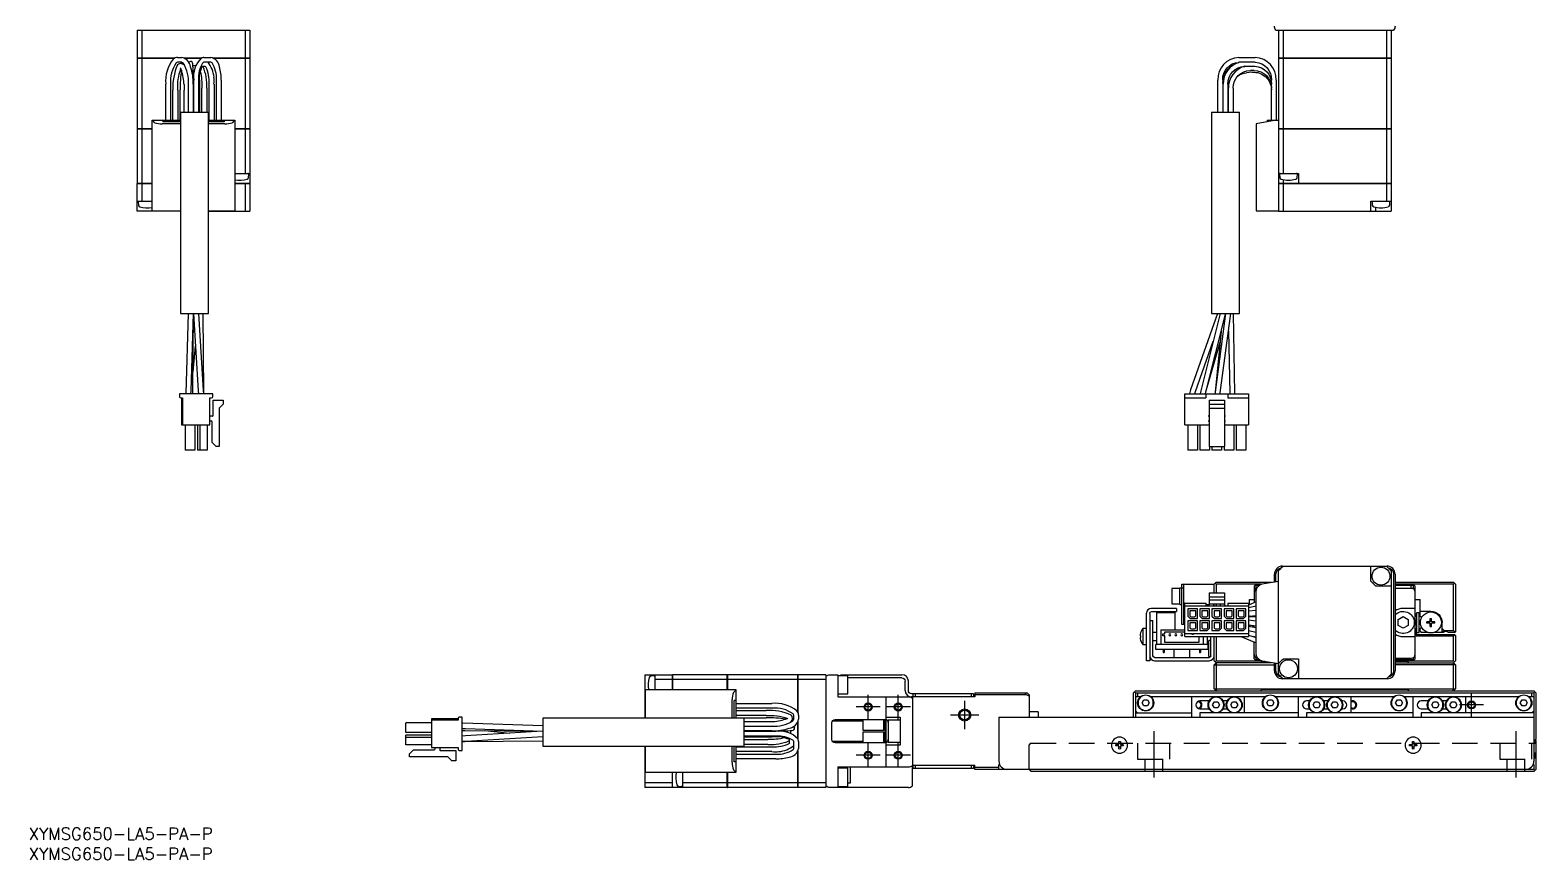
# Model space of a CAD drawing. Extents: x 0 to 784, y -8 to 463.
# Drawn here: x 0.4 to 374.7, y -8 to 198.2 of the extents above; entities that cross this region are included whole.
import ezdxf

# ---------------------------------------------------------------- set-up
doc = ezdxf.new("R2010")
doc.units = 0
doc.header["$LTSCALE"] = 0.5
doc.linetypes.add('CENTER', pattern=[50.8, 31.75, -6.35, 6.35, -6.35])
doc.linetypes.add('DASHED', pattern=[19.05, 12.7, -6.35])
for name, color, linetype in [('MSM_CENTER', 1, 'CENTER'), ('MSM_CONTINUOUS', 7, 'CONTINUOUS'), ('MSM_DASHED', 4, 'DASHED'), ('MSM_NARROW', 5, 'CONTINUOUS'), ('MSM_PART_NUMBER', 7, 'CONTINUOUS')]:
    doc.layers.add(name, color=color, linetype=linetype)
doc.styles.get("Standard").update_dxf_attribs({"font": 'txt.shx', "height": 1, "bigfont": 'bigfont.shx'})

msp = doc.modelspace()

# ---------------------------------------------------------------- linework, layer by layer
at = {"layer": 'MSM_CENTER'}
for p, q in [((211.7, 30), (205.7, 30)), ((208.7, 27), (208.7, 33)), ((219.2, 30), (213.2, 30)), ((216.2, 27), (216.2, 33)), ((232.7, 31.5), (232.7, 24.5)), ((361.7, 30.5), (355.7, 30.5)), ((358.7, 27.5), (358.7, 33.5)), ((236.2, 28), (229.2, 28)), ((279.7, 24), (279.7, 12.5)), ((369.7, 24), (369.7, 12.5)), ((208.7, 15), (208.7, 21)), ((216.2, 15), (216.2, 21)), ((211.7, 18), (205.7, 18)), ((219.2, 18), (213.2, 18))]:
    msp.add_line(p, q, dxfattribs=at)
at = {"layer": 'MSM_CONTINUOUS'}
for p, q in [((27, 198.2), (27, 191.21)), ((27, 198.2), (55, 198.2)), ((28.15, 198.2), (28.15, 191.21)), ((53.85, 198.2), (53.85, 191.21)), ((55, 198.2), (55, 191.21)), ((310.08, 198.2), (339.32, 198.2)), ((310.7, 198.2), (310.7, 191.21)), ((311.85, 198.2), (311.85, 191.21)), ((337.55, 198.2), (337.55, 191.21)), ((338.7, 198.2), (338.7, 191.21)), ((36.29, 191.21), (27, 191.21)), ((27, 191.2), (27, 173.71)), ((27, 191.2), (36.27, 191.2)), ((27.01, 191.2), (27.01, 191.21)), ((28.15, 191.2), (28.15, 173.71)), ((28.16, 191.2), (28.16, 191.21)), ((37.05, 191.4), (38, 191.4)), ((42.9, 191.21), (38.65, 191.21)), ((38.68, 191.2), (42.88, 191.2)), ((43.6, 191.4), (45.35, 191.4)), ((55, 191.21), (45.95, 191.21)), ((45.97, 191.2), (55, 191.2)), ((53.85, 191.2), (53.85, 191.21)), ((53.85, 191.2), (53.85, 173.71)), ((54.99, 191.2), (54.99, 191.21)), ((55, 191.2), (55, 173.71)), ((300.85, 191.4), (304.95, 191.4)), ((310.7, 191.21), (338.7, 191.21)), ((310.7, 191.2), (310.7, 153.2)), ((338.7, 191.2), (310.7, 191.2)), ((310.71, 191.2), (310.71, 191.21)), ((311.85, 191.2), (311.85, 191.21)), ((311.85, 191.2), (311.85, 173.71)), ((337.54, 191.2), (337.54, 191.21)), ((337.55, 191.2), (337.55, 173.71)), ((338.69, 191.2), (338.69, 191.21)), ((338.7, 191.2), (338.7, 173.71)), ((38.02, 190.2), (37.05, 190.2)), ((37.83, 188.68), (37.67, 188.74)), ((38.04, 189.88), (38.08, 189.86)), ((38.08, 189.86), (38.28, 189.79)), ((39.83, 190.24), (40.01, 190.36)), ((40.01, 190.36), (40.21, 190.4)), ((40.87, 189.4), (40.92, 189.4)), ((40.92, 189.4), (41.33, 189.4)), ((41.33, 189.4), (41.36, 189.4)), ((41.36, 189.4), (41.59, 189.35)), ((43.94, 189.2), (43.21, 189.2)), ((45.35, 190.2), (43.6, 190.2)), ((304.95, 190.2), (300.85, 190.2)), ((300.85, 190.19), (300.89, 190.2)), ((304.79, 189.2), (302.31, 189.2)), ((304.18, 187.72), (302.8, 187.6)), ((304.64, 188.2), (303.76, 188.2)), ((34.1, 175.8), (34.1, 184.8)), ((35.3, 184.8), (35.3, 175.8)), ((39.75, 177.8), (39.75, 184.8)), ((40.95, 184.8), (40.95, 177.8)), ((41.05, 177.8), (41.05, 185.8)), ((42.25, 185.8), (42.25, 177.8)), ((42.43, 186.86), (42.5, 184.8)), ((42.5, 184.8), (42.5, 177.8)), ((43.1, 177.8), (43.1, 183.8)), ((44.3, 183.8), (44.3, 177.8)), ((44.9, 175.8), (44.9, 184.8)), ((46.1, 184.8), (46.1, 175.8)), ((46.7, 175.8), (46.7, 185.8)), ((47.9, 185.8), (47.9, 175.8)), ((295.65, 177.8), (295.65, 185.8)), ((296.85, 185.8), (296.85, 177.8)), ((296.95, 177.8), (296.95, 184.8)), ((298.3, 185.51), (298.15, 184.3)), ((298.15, 184.8), (298.15, 177.8)), ((298.25, 184.8), (298.3, 185.51)), ((298.25, 177.8), (298.25, 184.8)), ((298.3, 185.51), (298.31, 185.54)), ((298.31, 185.54), (298.3, 185.51)), ((299.45, 183.8), (299.45, 177.8)), ((308.95, 183.32), (308.94, 183.56)), ((308.95, 175.8), (308.95, 185.8)), ((310.15, 185.8), (310.15, 175.8)), ((35.9, 175.8), (35.9, 183.32)), ((37.1, 183.32), (37.1, 175.8)), ((37.7, 175.8), (37.7, 183.34)), ((38.65, 183.22), (38.65, 183.26)), ((38.65, 177.8), (38.65, 183.25)), ((37.77, 177.8), (44.77, 177.8)), ((37.77, 177.8), (37.77, 127.8)), ((44.77, 127.8), (44.77, 177.8)), ((294.05, 177.8), (301.05, 177.8)), ((294.05, 177.8), (294.05, 127.8)), ((301.05, 127.8), (301.05, 177.8)), ((27, 173.71), (30.7, 173.71)), ((27, 173.7), (27, 160.1)), ((30.7, 173.7), (27, 173.7)), ((27.01, 173.7), (27.01, 173.71)), ((28.15, 173.7), (28.15, 160.1)), ((28.16, 173.7), (28.16, 173.71)), ((30.7, 153.3), (30.7, 175.8)), ((30.7, 175.8), (37.77, 175.8)), ((31.41, 175.2), (30.81, 175.8)), ((37.77, 174.94), (33.18, 174.94)), ((33.4, 175.8), (33.4, 175.41)), ((37.77, 175.41), (33.4, 175.41)), ((44.77, 175.8), (51.3, 175.8)), ((48.6, 175.41), (44.77, 175.41)), ((48.82, 174.94), (44.77, 174.94)), ((48.6, 175.8), (48.6, 175.41)), ((51.19, 175.8), (50.59, 175.2)), ((51.3, 175.8), (51.3, 153.3)), ((51.3, 173.71), (55, 173.71)), ((55, 173.7), (51.3, 173.7)), ((53.85, 173.7), (53.85, 173.71)), ((53.85, 173.7), (53.85, 162.6)), ((54.99, 173.7), (54.99, 173.71)), ((55, 173.7), (55, 160.1)), ((310.1, 175.8), (305.2, 174.94)), ((305.2, 174.94), (305.2, 153.3)), ((307.9, 175.8), (307.9, 175.41)), ((307.9, 175.8), (310.7, 175.8)), ((310.7, 173.71), (338.7, 173.71)), ((338.7, 173.7), (310.7, 173.7)), ((310.71, 173.7), (310.71, 173.71)), ((311.85, 173.7), (311.85, 173.71)), ((311.85, 173.7), (311.85, 162.6)), ((337.54, 173.7), (337.54, 173.71)), ((337.55, 173.7), (337.55, 160.1)), ((338.69, 173.7), (338.69, 173.71)), ((338.7, 173.7), (338.7, 160.1)), ((51.3, 162.6), (55, 162.6)), ((54.66, 161.61), (54.73, 162.38)), ((310.7, 162.6), (315.7, 162.6)), ((310.97, 162.38), (311.04, 161.61)), ((311.95, 160.1), (311.95, 161.03)), ((315.36, 161.61), (315.43, 162.38)), ((315.7, 162.6), (315.7, 160.1)), ((27, 160.1), (30.7, 160.1)), ((30.7, 160.09), (27, 160.09)), ((27, 153.2), (27, 160.09)), ((27.01, 160.1), (27.01, 160.09)), ((28.15, 160.09), (28.15, 155.7)), ((28.16, 160.1), (28.16, 160.09)), ((51.3, 160.1), (55, 160.1)), ((55, 160.09), (51.3, 160.09)), ((53.85, 160.1), (53.85, 160.09)), ((53.85, 160.09), (53.85, 153.2)), ((54.99, 160.1), (54.99, 160.09)), ((55, 160.09), (55, 153.2)), ((310.7, 160.1), (338.7, 160.1)), ((338.7, 160.09), (310.7, 160.09)), ((310.71, 160.1), (310.71, 160.09)), ((311.85, 160.1), (311.85, 160.09)), ((311.85, 160.09), (311.85, 153.2)), ((337.54, 160.1), (337.54, 160.09)), ((337.55, 160.09), (337.55, 155.7)), ((338.69, 160.1), (338.69, 160.09)), ((338.7, 160.09), (338.7, 153.2)), ((27, 155.7), (30.7, 155.7)), ((27.27, 155.49), (27.34, 154.72)), ((333.7, 153.2), (333.7, 155.7)), ((333.7, 155.7), (338.7, 155.7)), ((333.97, 155.49), (334.04, 154.72)), ((334.95, 153.2), (334.95, 154.14)), ((338.36, 154.72), (338.43, 155.49)), ((37.77, 153.2), (27, 153.2)), ((30.7, 153.3), (37.77, 153.3)), ((30.75, 153.3), (30.75, 153.2)), ((44.77, 153.3), (51.3, 153.3)), ((44.77, 153.2), (55, 153.2)), ((305.2, 153.3), (310.7, 153.3)), ((310.7, 153.2), (338.7, 153.2)), ((37.77, 127.8), (44.77, 127.8)), ((39.7, 127.8), (39.06, 107.92)), ((40.38, 108.59), (41, 127.8)), ((40.86, 108.47), (41, 127.78)), ((41, 127.78), (42.2, 108.58)), ((43.5, 108.66), (42.3, 127.8)), ((43.55, 108.13), (43.4, 127.8)), ((295.56, 127.8), (288.83, 108.83)), ((296.23, 127.8), (291.37, 108.56)), ((292.63, 108.24), (297.52, 127.58)), ((294.05, 127.8), (301.05, 127.8)), ((297.54, 127.8), (294.95, 108.21)), ((296.24, 108.04), (298.86, 127.8)), ((299.9, 107.91), (299.5, 127.8)), ((290.05, 108.4), (294.48, 120.87)), ((292.67, 108.29), (296.18, 120.62)), ((296.46, 123.38), (294.94, 108.21)), ((298.29, 123.5), (298.6, 107.95)), ((40.89, 113.32), (41.51, 119.65)), ((39.08, 108.64), (39.06, 107.8)), ((40.36, 107.8), (40.38, 108.59)), ((42.2, 108.58), (42.24, 107.8)), ((43.54, 107.8), (43.5, 108.66)), ((288.83, 108.84), (288.57, 107.8)), ((288.83, 108.83), (288.57, 107.8)), ((291.37, 108.56), (291.23, 107.8)), ((37.53, 107.8), (37.53, 107.08)), ((45.81, 107.8), (37.53, 107.8)), ((37.83, 106.78), (38.24, 106.78)), ((37.99, 106.78), (37.99, 100.15)), ((38.24, 106.78), (38.24, 100.15)), ((39.06, 107.92), (39.05, 107.8)), ((40.85, 107.8), (40.86, 108.47)), ((43.55, 107.8), (43.55, 108.41)), ((43.55, 107.8), (43.55, 108.13)), ((45.1, 106.78), (45.51, 106.78)), ((45.1, 100.15), (45.1, 106.78)), ((45.81, 107.08), (45.81, 107.8)), ((45.85, 102.4), (45.85, 106.25)), ((45.85, 106.25), (48.38, 106.25)), ((48.38, 105.25), (47.36, 104.23)), ((48.38, 106.25), (48.38, 105.25)), ((287.45, 107.8), (303.3, 107.8)), ((287.45, 100.15), (287.45, 107.8)), ((287.45, 106.78), (292.65, 106.78)), ((289.89, 107.8), (290.05, 108.4)), ((292.54, 107.8), (292.63, 108.24)), ((292.56, 107.8), (292.67, 108.29)), ((292.65, 107.8), (292.65, 106.78)), ((293.45, 106.25), (297.31, 106.25)), ((293.45, 106.25), (293.45, 94.69)), ((293.45, 105.25), (297.31, 105.25)), ((294.94, 108.21), (294.91, 107.8)), ((294.95, 108.21), (294.91, 107.8)), ((296.21, 107.8), (296.24, 108.04)), ((297.31, 106.25), (297.31, 94.69)), ((298.11, 107.8), (298.11, 106.78)), ((298.11, 106.78), (303.3, 106.78)), ((298.6, 107.95), (298.6, 107.8)), ((299.9, 107.8), (299.9, 107.98)), ((299.9, 107.8), (299.9, 107.91)), ((303.3, 107.8), (303.3, 100.15)), ((45.7, 102.25), (45.1, 102.25)), ((45.1, 101.1), (45.38, 101.1)), ((47.36, 104.23), (47.36, 94.69)), ((293.45, 102.25), (293.2, 102.25)), ((293.2, 101.1), (293.45, 101.1)), ((293.45, 104.23), (297.31, 104.23)), ((297.56, 102.25), (297.31, 102.25)), ((297.31, 101.1), (297.56, 101.1)), ((37.99, 100.15), (45.1, 100.15)), ((38.97, 100.15), (38.97, 93.8)), ((41.37, 100.15), (41.37, 93.8)), ((41.97, 100.15), (41.97, 93.8)), ((42.57, 100.15), (42.57, 93.8)), ((44.37, 100.15), (44.37, 93.8)), ((45.66, 95.69), (45.66, 100.82)), ((287.45, 100.15), (293.45, 100.15)), ((288.18, 100.15), (288.18, 93.8)), ((290.58, 100.15), (290.58, 93.8)), ((291.18, 100.15), (291.18, 93.8)), ((297.31, 100.15), (303.3, 100.15)), ((299.58, 100.15), (299.58, 93.8)), ((300.18, 100.15), (300.18, 93.8)), ((302.58, 100.15), (302.58, 93.8)), ((41.37, 93.8), (38.97, 93.8)), ((44.37, 93.8), (41.97, 93.8)), ((46.66, 94.69), (45.66, 95.69)), ((47.36, 94.69), (46.66, 94.69)), ((290.58, 93.8), (288.18, 93.8)), ((293.58, 93.8), (291.18, 93.8)), ((293.45, 94.69), (297.31, 94.69)), ((293.58, 94.69), (293.58, 93.8)), ((294.18, 94.69), (294.18, 93.8)), ((296.58, 93.8), (294.18, 93.8)), ((296.58, 94.69), (296.58, 93.8)), ((297.18, 94.69), (297.18, 93.8)), ((299.58, 93.8), (297.18, 93.8)), ((302.58, 93.8), (300.18, 93.8)), ((310.7, 38.15), (310.7, 63.85)), ((311.7, 65), (337.7, 65)), ((333.7, 61.25), (333.7, 65)), ((338.7, 63.85), (338.7, 38.15)), ((286.7, 50.5), (286.7, 60.5)), ((286.7, 60.5), (294.7, 60.5)), ((287.2, 50.5), (287.2, 60.5)), ((294.7, 60.5), (295.2, 61)), ((294.7, 58.38), (294.7, 60.5)), ((294.95, 60.75), (295.2, 60.5)), ((295.2, 61), (309, 61)), ((306.35, 60.5), (295.2, 60.5)), ((295.2, 60.5), (295.2, 58.38)), ((305.2, 60.5), (304.7, 60)), ((304.7, 60), (304.7, 55.89)), ((305.2, 59.5), (305.2, 60.3)), ((305.2, 60.3), (305.98, 60.3)), ((305.7, 60.3), (305.7, 60.06)), ((306.69, 60.59), (310.7, 61.3)), ((309.7, 61.12), (309.7, 63)), ((310.08, 61.19), (310.08, 63)), ((338.7, 60), (334.95, 60)), ((339.32, 63), (339.32, 39)), ((339.7, 63), (339.7, 39)), ((339.7, 61), (354.2, 61)), ((354.2, 60.5), (339.7, 60.5)), ((339.7, 60.3), (344.2, 60.3)), ((343.7, 59.5), (343.7, 60.3)), ((344.7, 60), (344.2, 60.5)), ((344.2, 60.3), (344.2, 59.5)), ((344.7, 42), (344.7, 60)), ((354.2, 61), (354.7, 60.5)), ((354.2, 60.5), (354.45, 60.75)), ((354.2, 49), (354.2, 60.5)), ((354.7, 60.5), (354.7, 48.7)), ((284.2, 59.4), (284.2, 55.6)), ((286.2, 59.4), (284.2, 59.4)), ((286.2, 55.5), (286.2, 59.5)), ((287.2, 59.5), (286.2, 59.5)), ((293.45, 58.38), (293.45, 55.35)), ((293.45, 58.38), (297.31, 58.38)), ((293.45, 57.36), (297.31, 57.36)), ((293.45, 56.66), (297.31, 56.66)), ((297.31, 58.38), (297.31, 55.35)), ((303.5, 56.7), (304.7, 56.7)), ((303.5, 55.38), (303.5, 56.7)), ((304.7, 59.5), (305.33, 59.5)), ((305.2, 43.18), (305.2, 58.82)), ((339.7, 59.5), (343.7, 59.5)), ((343.7, 59.5), (344.7, 59.5)), ((344.7, 56.7), (345.9, 56.7)), ((345.9, 52.54), (345.9, 56.7)), ((277.9, 41.5), (277.9, 53.3)), ((278.7, 53.2), (278.7, 41.5)), ((285.4, 54.5), (279.1, 54.5)), ((279.2, 53.7), (285.4, 53.7)), ((280.45, 45.5), (280.45, 53.5)), ((280.45, 53.5), (284.95, 53.5)), ((284.2, 55.6), (286.2, 55.6)), ((284.95, 53.5), (284.95, 49.2)), ((285.4, 54.5), (285.4, 53.7)), ((286.2, 55.5), (286.7, 55.5)), ((287.45, 55.75), (287.2, 56)), ((287.2, 55.5), (287.45, 55.5)), ((287.45, 47.53), (287.45, 55.81)), ((287.45, 55.81), (292.65, 55.81)), ((287.45, 55.1), (303.3, 55.1)), ((288.18, 54.37), (288.18, 52.57)), ((290.58, 54.37), (288.18, 54.37)), ((288.18, 52.57), (288.78, 51.97)), ((288.69, 53.92), (288.69, 52.67)), ((290.16, 53.92), (288.69, 53.92)), ((288.69, 52.67), (288.94, 52.42)), ((288.94, 52.42), (289.91, 52.42)), ((289.91, 52.42), (290.16, 52.67)), ((290.16, 52.67), (290.16, 53.92)), ((290.58, 51.97), (290.58, 54.37)), ((291.18, 54.37), (291.18, 52.57)), ((293.58, 54.37), (291.18, 54.37)), ((291.18, 52.57), (291.78, 51.97)), ((291.69, 53.92), (291.69, 52.67)), ((293.16, 53.92), (291.69, 53.92)), ((291.69, 52.67), (291.94, 52.42)), ((291.94, 52.42), (292.91, 52.42)), ((292.65, 55.81), (292.65, 55.1)), ((292.65, 55.5), (293.45, 55.5)), ((292.91, 52.42), (293.16, 52.67)), ((293.16, 52.67), (293.16, 53.92)), ((293.45, 55.66), (297.31, 55.66)), ((293.58, 51.97), (293.58, 54.37)), ((294.18, 54.37), (294.18, 52.57)), ((296.58, 54.37), (294.18, 54.37)), ((294.18, 52.57), (294.78, 51.97)), ((294.55, 55.66), (294.55, 55.1)), ((294.55, 55.5), (294.7, 55.5)), ((294.69, 53.92), (294.69, 52.67)), ((296.16, 53.92), (294.69, 53.92)), ((294.69, 52.67), (294.94, 52.42)), ((294.7, 55.1), (294.7, 55.66)), ((294.94, 52.42), (295.91, 52.42)), ((295.2, 55.66), (295.2, 55.1)), ((295.91, 52.42), (296.16, 52.67)), ((296.16, 52.67), (296.16, 53.92)), ((296.2, 55.66), (296.2, 55.1)), ((296.58, 51.97), (296.58, 54.37)), ((297.18, 54.37), (297.18, 52.57)), ((299.58, 54.37), (297.18, 54.37)), ((297.18, 52.57), (297.78, 51.97)), ((297.69, 53.92), (297.69, 52.67)), ((299.16, 53.92), (297.69, 53.92)), ((297.69, 52.67), (297.94, 52.42)), ((297.94, 52.42), (298.91, 52.42)), ((298.11, 55.81), (298.11, 55.1)), ((298.11, 55.81), (303.3, 55.81)), ((298.91, 52.42), (299.16, 52.67)), ((299.16, 52.67), (299.16, 53.92)), ((299.58, 51.97), (299.58, 54.37)), ((302.58, 54.37), (300.18, 54.37)), ((300.18, 54.37), (300.18, 51.97)), ((300.69, 53.92), (300.69, 52.67)), ((302.16, 53.92), (300.69, 53.92)), ((300.69, 52.67), (300.94, 52.42)), ((300.94, 52.42), (301.91, 52.42)), ((301.91, 52.42), (302.16, 52.67)), ((302.58, 52.57), (301.98, 51.97)), ((302.16, 52.67), (302.16, 53.92)), ((302.58, 52.57), (302.58, 54.37)), ((305.2, 56.1), (303.3, 55.3)), ((303.3, 55.81), (303.3, 47.53)), ((303.3, 54.75), (305.2, 55.17)), ((305.2, 53.94), (303.3, 53.78)), ((303.3, 52.57), (305.2, 52.73)), ((303.3, 52.43), (303.5, 52.54)), ((305.2, 52.41), (303.3, 52.37)), ((303.5, 52.54), (303.5, 52.59)), ((303.7, 52.38), (303.7, 52.61)), ((304.3, 52.39), (304.3, 52.66)), ((304.5, 52.67), (304.5, 52.54)), ((304.64, 52.46), (304.5, 52.54)), ((304.7, 52.4), (304.7, 52.69)), ((340.45, 51.72), (341.7, 52.44)), ((344.7, 54.5), (341.7, 54.5)), ((341.7, 52.44), (342.95, 51.72)), ((344.9, 53), (344.7, 53.2)), ((344.9, 53), (344.7, 53)), ((344.9, 52.54), (344.76, 52.46)), ((344.9, 53), (344.9, 52.54)), ((345.1, 48.5), (345.1, 53.5)), ((345.1, 53.5), (345.7, 53.5)), ((345.7, 48.5), (345.7, 53.5)), ((345.9, 53.8), (348.6, 53.8)), ((345.9, 52.54), (346.28, 52.33)), ((277, 49.5), (277, 45.5)), ((277.9, 49.5), (277, 49.5)), ((278.7, 51.5), (279.5, 51.5)), ((279.5, 42.7), (279.5, 51.5)), ((281.45, 49.2), (281.45, 45.5)), ((281.45, 49.2), (287.45, 49.2)), ((282.45, 48.7), (287.45, 48.7)), ((282.45, 48.15), (282.45, 48.7)), ((287.2, 50.5), (286.7, 50.5)), ((290.58, 51.37), (288.18, 51.37)), ((288.18, 51.37), (288.18, 48.97)), ((288.18, 48.97), (290.58, 48.97)), ((288.69, 50.92), (288.69, 49.67)), ((290.16, 50.92), (288.69, 50.92)), ((288.69, 49.67), (288.94, 49.42)), ((288.78, 51.97), (290.58, 51.97)), ((288.94, 49.42), (289.91, 49.42)), ((289.91, 49.42), (290.16, 49.67)), ((290.16, 49.67), (290.16, 50.92)), ((290.58, 48.97), (290.58, 51.37)), ((293.58, 51.37), (291.18, 51.37)), ((291.18, 51.37), (291.18, 48.97)), ((291.18, 48.97), (292.98, 48.97)), ((291.69, 50.92), (291.69, 49.67)), ((293.16, 50.92), (291.69, 50.92)), ((291.69, 49.67), (291.94, 49.42)), ((291.78, 51.97), (293.58, 51.97)), ((291.94, 49.42), (292.91, 49.42)), ((292.91, 49.42), (293.16, 49.67)), ((292.98, 48.97), (293.58, 49.57)), ((293.16, 49.67), (293.16, 50.92)), ((293.58, 49.57), (293.58, 51.37)), ((296.58, 51.37), (294.18, 51.37)), ((294.18, 51.37), (294.18, 48.97)), ((294.18, 48.97), (295.98, 48.97)), ((294.69, 50.92), (294.69, 49.67)), ((296.16, 50.92), (294.69, 50.92)), ((294.69, 49.67), (294.94, 49.42)), ((294.78, 51.97), (296.58, 51.97)), ((294.94, 49.42), (295.91, 49.42)), ((295.91, 49.42), (296.16, 49.67)), ((295.98, 48.97), (296.58, 49.57)), ((296.16, 49.67), (296.16, 50.92)), ((296.58, 49.57), (296.58, 51.37)), ((297.18, 51.37), (297.18, 49.57)), ((299.58, 51.37), (297.18, 51.37)), ((297.78, 48.97), (297.18, 49.57)), ((297.69, 50.92), (297.69, 49.67)), ((299.16, 50.92), (297.69, 50.92)), ((297.69, 49.67), (297.94, 49.42)), ((297.78, 51.97), (299.58, 51.97)), ((297.78, 48.97), (299.58, 48.97)), ((297.94, 49.42), (298.91, 49.42)), ((298.91, 49.42), (299.16, 49.67)), ((299.16, 49.67), (299.16, 50.92)), ((299.58, 48.97), (299.58, 51.37)), ((300.18, 51.97), (301.98, 51.97)), ((300.18, 51.37), (300.18, 48.97)), ((302.58, 51.37), (300.18, 51.37)), ((300.18, 48.97), (301.98, 48.97)), ((300.69, 50.92), (300.69, 49.67)), ((302.16, 50.92), (300.69, 50.92)), ((300.69, 49.67), (300.94, 49.42)), ((300.94, 49.42), (301.91, 49.42)), ((301.91, 49.42), (302.16, 49.67)), ((301.98, 48.97), (302.58, 49.57)), ((302.16, 49.67), (302.16, 50.92)), ((302.58, 49.57), (302.58, 51.37)), ((305.2, 51.34), (303.3, 51.61)), ((303.3, 50.4), (305.2, 50.12)), ((303.3, 50.11), (305.2, 49.74)), ((305.2, 48.52), (303.3, 48.89)), ((303.7, 50.03), (303.7, 50.34)), ((304.3, 49.92), (304.3, 50.25)), ((304.7, 49.84), (304.7, 50.2)), ((340.45, 50.28), (340.45, 51.72)), ((341.7, 49.56), (340.45, 50.28)), ((342.95, 50.28), (341.7, 49.56)), ((342.95, 51.72), (342.95, 50.28)), ((344.7, 49.57), (344.9, 49.46)), ((344.9, 49.46), (344.9, 48)), ((346.04, 49.54), (345.9, 49.46)), ((345.9, 48.8), (345.9, 49.46)), ((345.9, 48.8), (346.2, 48.5)), ((347.6, 50.86), (347.6, 51.15)), ((348.39, 51.15), (347.6, 51.15)), ((348.39, 50.86), (347.6, 50.86)), ((348.13, 51.15), (348.13, 50.86)), ((348.45, 52), (348.74, 52)), ((348.45, 51.21), (348.45, 52)), ((348.74, 51.47), (348.45, 51.47)), ((348.45, 50), (348.45, 50.8)), ((348.74, 50.53), (348.45, 50.53)), ((348.45, 50), (348.74, 50)), ((348.74, 51.21), (348.74, 52)), ((348.74, 50), (348.74, 50.8)), ((349.6, 51.15), (348.8, 51.15)), ((349.6, 50.86), (348.8, 50.86)), ((349.07, 50.86), (349.07, 51.15)), ((349.6, 50.86), (349.6, 51.15)), ((351.4, 48.5), (351.4, 51)), ((351.9, 49), (351.4, 49.5)), ((351.4, 48.65), (351.9, 49)), ((351.9, 49), (354.2, 49)), ((354.6, 48.6), (354.2, 49)), ((354.5, 48.5), (354.7, 48.7)), ((276.31, 47.7), (276.44, 47.7)), ((276.44, 47.3), (276.31, 47.3)), ((276.44, 48.45), (276.44, 48.43)), ((276.44, 47.7), (276.44, 47.3)), ((276.44, 46.57), (276.44, 46.55)), ((277, 45.5), (277.9, 45.5)), ((280.45, 48.5), (279.5, 48.5)), ((279.5, 46.5), (280.45, 46.5)), ((280.2, 44.3), (280.2, 45.5)), ((293.2, 45.5), (280.2, 45.5)), ((281.95, 48.15), (282.45, 48.15)), ((281.95, 47.65), (281.95, 48.15)), ((282.45, 47.65), (281.95, 47.65)), ((282.45, 46), (282.45, 47.65)), ((290.95, 46), (282.45, 46)), ((287.45, 48.24), (289.23, 48.24)), ((287.45, 47.53), (303.3, 47.53)), ((289.23, 48.14), (289.23, 48.24)), ((289.53, 48.24), (303.3, 48.24)), ((289.53, 48.24), (289.53, 48.14)), ((290.95, 47.53), (290.95, 46)), ((291.95, 47.53), (291.95, 45.5)), ((292.95, 47.53), (292.95, 45.5)), ((293.2, 44.3), (293.2, 45.5)), ((293.4, 42.5), (293.4, 46.5)), ((293.9, 46.5), (293.4, 46.5)), ((293.9, 42.7), (293.9, 47.5)), ((293.9, 47.5), (294.7, 47.5)), ((294.7, 41.5), (294.7, 47.53)), ((295.2, 47.53), (295.2, 41.5)), ((301.35, 47.53), (305.2, 45.9)), ((303.3, 47.88), (305.2, 47.27)), ((305.18, 47.21), (304.57, 47.47)), ((304.7, 47.43), (304.7, 47.41)), ((304.7, 42), (304.7, 46.11)), ((341.7, 47.5), (344.7, 47.5)), ((344.7, 48.1), (344.9, 48.1)), ((354.2, 47.6), (344.7, 47.6)), ((344.9, 48), (354.5, 48)), ((345.1, 48.5), (345.7, 48.5)), ((347.89, 48.5), (346.2, 48.5)), ((351.64, 48.5), (349.31, 48.5)), ((354.5, 48.5), (352.96, 48.5)), ((354.55, 47.95), (354.2, 47.6)), ((354.2, 41.5), (354.2, 47.6)), ((354.5, 48), (354.55, 47.95)), ((354.55, 47.95), (354.7, 47.8)), ((354.7, 47.8), (354.7, 41.5)), ((278.7, 41.5), (277.9, 41.5)), ((279.9, 42.3), (293.5, 42.3)), ((279.9, 41.5), (293.5, 41.5)), ((293.2, 44.3), (280.2, 44.3)), ((282.07, 44.3), (282.07, 43.5)), ((282.07, 43.5), (282.32, 43.5)), ((282.32, 44.3), (282.32, 43.5)), ((284.7, 44.3), (284.7, 42.3)), ((288.7, 42.3), (288.7, 44.3)), ((291.07, 44.3), (291.07, 43.5)), ((291.07, 43.5), (291.32, 43.5)), ((291.32, 44.3), (291.32, 43.5)), ((293.4, 42.5), (293.85, 42.5)), ((295.2, 41), (294.7, 41.5)), ((295.2, 41.5), (294.95, 41.25)), ((295.2, 41.5), (306.35, 41.5)), ((304.7, 42.5), (304.9, 42.5)), ((304.7, 42), (305.2, 41.5)), ((305.2, 41.7), (305.2, 42.23)), ((305.98, 41.7), (305.2, 41.7)), ((305.7, 41.94), (305.7, 41.7)), ((306.3, 41), (306.6, 41.3)), ((307.3, 41.3), (306.6, 41.3)), ((310.7, 40.7), (306.69, 41.41)), ((311.95, 42), (315.7, 42)), ((315.7, 42), (315.7, 37)), ((339.7, 42.1), (343.7, 42.1)), ((344.2, 41.7), (339.7, 41.7)), ((339.7, 41.5), (354.2, 41.5)), ((342.8, 41.3), (339.7, 41.3)), ((342.8, 41.3), (343.1, 41)), ((343.7, 41.7), (343.7, 42.1)), ((344.2, 42.23), (344.2, 41.7)), ((344.2, 41.5), (344.7, 42)), ((344.5, 42.5), (344.7, 42.5)), ((354.45, 41.25), (354.2, 41.5)), ((354.7, 41.5), (354.2, 41)), ((153.2, 38), (153.2, 27.23)), ((153.2, 38), (160.09, 38)), ((155.49, 37.73), (154.72, 37.66)), ((155.7, 38), (155.7, 34.3)), ((160.09, 34.3), (160.09, 38)), ((160.1, 37.99), (160.09, 37.99)), ((160.1, 38), (160.1, 34.3)), ((173.7, 38), (160.1, 38)), ((173.7, 34.3), (173.7, 38)), ((173.7, 37.99), (173.71, 37.99)), ((173.71, 38), (173.71, 34.3)), ((191.2, 38), (173.71, 38)), ((191.2, 38), (191.2, 28.73)), ((191.2, 37.99), (191.21, 37.99)), ((198.2, 38), (191.21, 38)), ((191.21, 28.71), (191.21, 38)), ((198.2, 38), (198.2, 10)), ((199.2, 38), (201.2, 38)), ((201.2, 38), (201.2, 32.5)), ((203.7, 37.75), (201.2, 37.75)), ((201.9, 37.75), (201.9, 38)), ((201.9, 38), (217.1, 38)), ((202.4, 38), (202.4, 37.75)), ((203.7, 33.25), (203.7, 37.75)), ((295.2, 41), (294.7, 40.5)), ((294.7, 40.5), (309.7, 40.5)), ((294.7, 34.5), (294.7, 40.5)), ((295.2, 41), (295.2, 34.5)), ((309, 41), (295.2, 41)), ((309.7, 39), (309.7, 40.88)), ((310.08, 39), (310.08, 40.81)), ((339.7, 41), (354.2, 41)), ((354.7, 40.5), (339.7, 40.5)), ((354.2, 34.5), (354.2, 41)), ((354.2, 41), (354.7, 40.5)), ((354.7, 40.5), (354.7, 34.5)), ((153.3, 34.25), (153.2, 34.25)), ((153.3, 34.3), (153.3, 27.23)), ((153.3, 34.3), (175.8, 34.3)), ((160.09, 36.85), (155.7, 36.85)), ((160.1, 36.84), (160.09, 36.84)), ((173.7, 36.85), (160.1, 36.85)), ((173.7, 36.84), (173.71, 36.84)), ((191.2, 36.85), (173.71, 36.85)), ((175.2, 33.59), (175.8, 34.19)), ((175.8, 34.3), (175.8, 27.23)), ((191.2, 36.84), (191.21, 36.84)), ((198.2, 36.85), (191.21, 36.85)), ((217.1, 37.2), (203.7, 37.2)), ((217.9, 34.1), (217.9, 36.4)), ((218.7, 34.1), (218.7, 36.4)), ((274.7, 33.5), (275.2, 34)), ((274.95, 33.75), (275.2, 33.5)), ((275.2, 34), (374.2, 34)), ((294.7, 34.5), (354.7, 34.5)), ((294.7, 34.5), (295.2, 34)), ((295.41, 34), (295.2, 34.5)), ((306.25, 34), (306.55, 34.3)), ((342.85, 34.3), (306.55, 34.3)), ((337.7, 37), (311.7, 37)), ((342.85, 34.3), (343.15, 34)), ((354.2, 34.5), (353.99, 34)), ((354.7, 34.5), (354.2, 34)), ((374.7, 33.5), (374.2, 34)), ((374.2, 33.5), (374.45, 33.75)), ((174.94, 27.23), (174.94, 31.82)), ((175.41, 27.23), (175.41, 31.6)), ((175.8, 31.6), (175.41, 31.6)), ((175.8, 30.9), (184.8, 30.9)), ((201.2, 33.25), (203.7, 33.25)), ((201.2, 32.5), (218.7, 32.5)), ((213.2, 26.87), (213.2, 32.5)), ((234.9, 33.3), (219.5, 33.3)), ((235.2, 32.5), (219.5, 32.5)), ((219.7, 32.5), (219.7, 15.5)), ((219.9, 32.5), (219.9, 33.3)), ((220.4, 33.3), (220.4, 32.5)), ((234.4, 32.5), (234.4, 33.3)), ((234.9, 33.3), (234.9, 32.5)), ((235.2, 33.5), (235.2, 32.5)), ((235.2, 33.5), (248.2, 33.5)), ((248.09, 33), (235.2, 33)), ((248.09, 33), (247.59, 33.5)), ((248.7, 32.69), (248.09, 33)), ((248.2, 33.5), (248.7, 33)), ((248.7, 33), (248.7, 27.5)), ((274.7, 27.5), (274.7, 33.5)), ((275.2, 33.5), (374.2, 33.5)), ((275.2, 33.5), (275.2, 27.5)), ((276.38, 32.5), (275.2, 32.5)), ((275.7, 33.5), (275.7, 32.5)), ((276.83, 31), (277.27, 31.75)), ((277.27, 30.25), (276.83, 31)), ((277.27, 31.75), (278.13, 31.75)), ((278.13, 30.25), (277.27, 30.25)), ((278.13, 31.75), (278.57, 31)), ((278.57, 31), (278.13, 30.25)), ((307.38, 32.5), (279.02, 32.5)), ((289.2, 27.5), (289.2, 32.5)), ((293.47, 31.5), (291.2, 31.5)), ((294.33, 30.5), (294.77, 31.25)), ((294.77, 29.75), (294.33, 30.5)), ((294.77, 31.25), (295.63, 31.25)), ((295.63, 31.25), (296.07, 30.5)), ((296.07, 30.5), (295.63, 29.75)), ((297.97, 31.5), (296.93, 31.5)), ((298.83, 30.5), (299.27, 31.25)), ((299.27, 29.75), (298.83, 30.5)), ((299.27, 31.25), (300.13, 31.25)), ((300.13, 31.25), (300.57, 30.5)), ((300.57, 30.5), (300.13, 29.75)), ((302.2, 32.5), (302.2, 28.5)), ((307.83, 31), (308.27, 31.75)), ((308.27, 30.25), (307.83, 31)), ((308.27, 31.75), (309.13, 31.75)), ((309.13, 30.25), (308.27, 30.25)), ((309.13, 31.75), (309.57, 31)), ((309.57, 31), (309.13, 30.25)), ((339.38, 32.5), (310.02, 32.5)), ((315.7, 27.5), (315.7, 32.5)), ((318.47, 31.5), (317.7, 31.5)), ((319.33, 30.5), (319.77, 31.25)), ((319.77, 29.75), (319.33, 30.5)), ((319.77, 31.25), (320.63, 31.25)), ((320.63, 31.25), (321.07, 30.5)), ((321.07, 30.5), (320.63, 29.75)), ((322.97, 31.5), (321.93, 31.5)), ((323.83, 30.5), (324.27, 31.25)), ((324.27, 29.75), (323.83, 30.5)), ((324.27, 31.25), (325.13, 31.25)), ((325.13, 31.25), (325.57, 30.5)), ((325.57, 30.5), (325.13, 29.75)), ((326.7, 31.5), (326.43, 31.5)), ((328.7, 32.5), (328.7, 28.5)), ((339.83, 31), (340.27, 31.75)), ((340.27, 30.25), (339.83, 31)), ((340.27, 31.75), (341.13, 31.75)), ((341.13, 30.25), (340.27, 30.25)), ((341.13, 31.75), (341.57, 31)), ((341.57, 31), (341.13, 30.25)), ((370.38, 32.5), (342.02, 32.5)), ((344.2, 27.5), (344.2, 32.5)), ((347.97, 31.5), (346.2, 31.5)), ((348.83, 30.5), (349.27, 31.25)), ((349.27, 29.75), (348.83, 30.5)), ((349.27, 31.25), (350.13, 31.25)), ((350.13, 31.25), (350.57, 30.5)), ((350.57, 30.5), (350.13, 29.75)), ((352.47, 31.5), (351.43, 31.5)), ((353.33, 30.5), (353.77, 31.25)), ((353.77, 29.75), (353.33, 30.5)), ((353.77, 31.25), (354.63, 31.25)), ((354.63, 31.25), (355.07, 30.5)), ((355.07, 30.5), (354.63, 29.75)), ((357.2, 32.5), (357.2, 28.5)), ((370.83, 31), (371.27, 31.75)), ((371.27, 30.25), (370.83, 31)), ((371.27, 31.75), (372.13, 31.75)), ((372.13, 30.25), (371.27, 30.25)), ((372.13, 31.75), (372.57, 31)), ((372.57, 31), (372.13, 30.25)), ((374.2, 32.5), (373.02, 32.5)), ((373.7, 32.5), (373.7, 33.5)), ((374.2, 33.5), (374.2, 16.5)), ((374.7, 33.5), (374.7, 22)), ((100.15, 27.01), (100.15, 19.9)), ((106.78, 27.01), (100.15, 27.01)), ((106.78, 26.76), (100.15, 26.76)), ((106.78, 27.17), (106.78, 26.76)), ((107.8, 27.47), (107.08, 27.47)), ((107.8, 19.19), (107.8, 27.47)), ((127.8, 27.23), (127.8, 20.23)), ((177.8, 27.23), (127.8, 27.23)), ((184.8, 29.7), (175.8, 29.7)), ((175.8, 29.1), (183.32, 29.1)), ((183.32, 27.9), (175.8, 27.9)), ((175.8, 27.3), (183.34, 27.3)), ((177.8, 27.23), (177.8, 20.23)), ((177.8, 26.35), (183.25, 26.35)), ((183.22, 26.35), (183.26, 26.35)), ((188.68, 27.17), (188.74, 27.33)), ((189.86, 26.92), (189.79, 26.72)), ((189.88, 26.96), (189.86, 26.92)), ((190.2, 26.98), (190.2, 27.95)), ((191.2, 26.32), (191.2, 22.12)), ((191.21, 22.1), (191.21, 26.35)), ((191.4, 27.95), (191.4, 27)), ((207.4, 26.5), (199.81, 26.5)), ((200.5, 26.9), (212.9, 26.9)), ((207.4, 26.9), (207.4, 24.25)), ((212.6, 24.25), (212.6, 26.9)), ((212.9, 26.5), (212.6, 26.5)), ((212.9, 21.5), (212.9, 26.5)), ((213.1, 26.3), (212.9, 26.5)), ((213.1, 26.88), (213.1, 21.12)), ((213.11, 26.87), (213.19, 26.84)), ((213.2, 26.87), (213.11, 26.87)), ((213.2, 27.5), (216.7, 27.5)), ((213.7, 26.75), (213.7, 21.25)), ((216.7, 26.75), (213.7, 26.75)), ((216.7, 27.5), (216.7, 20.5)), ((241.2, 27.5), (374.2, 27.5)), ((241.2, 27.5), (241.2, 16.5)), ((251, 28.75), (248.7, 28.75)), ((251, 28.75), (251, 27.5)), ((275.7, 28.5), (275.2, 29)), ((275.2, 28.5), (289.2, 28.5)), ((291.2, 29.5), (293.47, 29.5)), ((315.7, 28.5), (291.2, 28.5)), ((291.2, 28.5), (291.2, 27.5)), ((295.63, 29.75), (294.77, 29.75)), ((296.93, 29.5), (297.97, 29.5)), ((300.13, 29.75), (299.27, 29.75)), ((317.7, 29.5), (318.47, 29.5)), ((344.2, 28.5), (317.7, 28.5)), ((317.7, 28.5), (317.7, 27.5)), ((320.63, 29.75), (319.77, 29.75)), ((321.93, 29.5), (322.97, 29.5)), ((325.13, 29.75), (324.27, 29.75)), ((326.43, 29.5), (326.7, 29.5)), ((346.2, 29.5), (347.97, 29.5)), ((374.2, 28.5), (346.2, 28.5)), ((346.2, 28.5), (346.2, 27.5)), ((350.13, 29.75), (349.27, 29.75)), ((351.43, 29.5), (352.47, 29.5)), ((354.63, 29.75), (353.77, 29.75)), ((374.2, 29), (373.7, 28.5)), ((93.8, 23.63), (93.8, 26.03)), ((100.15, 26.03), (93.8, 26.03)), ((100.15, 23.63), (93.8, 23.63)), ((100.15, 23.03), (93.8, 23.03)), ((93.8, 20.63), (93.8, 23.03)), ((107.92, 25.94), (107.8, 25.95)), ((108.64, 25.92), (107.8, 25.94)), ((107.8, 24.64), (108.59, 24.62)), ((107.8, 24.15), (108.47, 24.14)), ((108.58, 22.8), (107.8, 22.76)), ((127.8, 25.3), (107.92, 25.94)), ((108.47, 24.14), (127.78, 24)), ((127.78, 24), (108.58, 22.8)), ((108.59, 24.62), (127.8, 24)), ((108.66, 21.5), (127.8, 22.7)), ((113.32, 24.11), (119.65, 23.49)), ((177.8, 25.25), (184.8, 25.25)), ((184.8, 24.05), (177.8, 24.05)), ((177.8, 23.95), (185.8, 23.95)), ((185.8, 22.75), (177.8, 22.75)), ((184.8, 22.5), (177.8, 22.5)), ((186.86, 22.57), (184.8, 22.5)), ((189.4, 23.64), (189.35, 23.41)), ((189.4, 24.13), (189.4, 24.08)), ((189.4, 24.08), (189.4, 23.67)), ((189.4, 23.67), (189.4, 23.64)), ((190.24, 25.17), (190.36, 24.99)), ((190.36, 24.99), (190.4, 24.79)), ((199.7, 21.9), (199.7, 26.1)), ((207.4, 24.25), (212.6, 24.25)), ((212.6, 23.75), (207.4, 23.75)), ((207.4, 23.75), (207.4, 21.1)), ((212.6, 21.1), (212.6, 23.75)), ((100.15, 22.43), (93.8, 22.43)), ((100.15, 20.63), (93.8, 20.63)), ((94.69, 18.34), (95.69, 19.34)), ((95.69, 19.34), (100.82, 19.34)), ((100.15, 19.9), (106.78, 19.9)), ((101.1, 19.62), (101.1, 19.9)), ((102.25, 19.9), (102.25, 19.3)), ((102.4, 19.15), (106.25, 19.15)), ((106.25, 19.15), (106.25, 16.62)), ((106.78, 19.9), (106.78, 19.49)), ((107.08, 19.19), (107.8, 19.19)), ((107.8, 21.46), (108.66, 21.5)), ((107.8, 21.45), (108.41, 21.45)), ((107.8, 21.45), (108.13, 21.45)), ((108.13, 21.45), (127.8, 21.6)), ((127.8, 20.23), (177.8, 20.23)), ((153.2, 20.23), (153.2, 10)), ((153.3, 20.23), (153.3, 13.7)), ((174.94, 16.18), (174.94, 20.23)), ((175.41, 16.4), (175.41, 20.23)), ((175.8, 20.23), (175.8, 13.7)), ((175.8, 20.1), (184.8, 20.1)), ((184.8, 18.9), (175.8, 18.9)), ((177.8, 21.9), (183.8, 21.9)), ((183.8, 20.7), (177.8, 20.7)), ((189.2, 21.06), (189.2, 21.79)), ((190.2, 19.65), (190.2, 21.4)), ((191.2, 19.03), (191.2, 10)), ((191.21, 10), (191.21, 19.05)), ((191.4, 21.4), (191.4, 19.65)), ((199.81, 21.5), (207.4, 21.5)), ((212.9, 21.1), (200.5, 21.1)), ((212.6, 21.5), (212.9, 21.5)), ((212.9, 21.5), (213.1, 21.7)), ((213.19, 21.15), (213.11, 21.13)), ((213.2, 21.13), (213.11, 21.13)), ((213.2, 15.1), (213.2, 21.13)), ((216.7, 20.5), (213.2, 20.5)), ((213.7, 21.25), (216.7, 21.25)), ((270.27, 20.7), (271, 20.7)), ((271, 20.3), (270.27, 20.3)), ((271, 20.7), (271, 21.43)), ((271, 19.57), (271, 20.3)), ((271.4, 21.43), (271.4, 20.7)), ((271.4, 20.7), (272.13, 20.7)), ((271.4, 20.3), (271.4, 19.57)), ((272.13, 20.3), (271.4, 20.3)), ((343.27, 20.7), (344, 20.7)), ((344, 20.3), (343.27, 20.3)), ((344, 20.7), (344, 21.43)), ((344, 19.57), (344, 20.3)), ((344.4, 21.43), (344.4, 20.7)), ((344.4, 20.7), (345.13, 20.7)), ((344.4, 20.3), (344.4, 19.57)), ((345.13, 20.3), (344.4, 20.3)), ((374.3, 21.6), (374.2, 21.7)), ((374.3, 21.6), (374.2, 21.5)), ((374.2, 21.4), (374.3, 21.4)), ((374.2, 21.2), (374.7, 21.2)), ((374.2, 20.8), (374.4, 21)), ((374.2, 21), (374.7, 21)), ((374.7, 22), (374.3, 21.6)), ((374.6, 21.9), (374.6, 21.7)), ((374.6, 21.8), (374.7, 21.7)), ((374.7, 21.7), (374.7, 14.5)), ((94.69, 17.64), (94.69, 18.34)), ((104.23, 17.64), (94.69, 17.64)), ((105.25, 16.62), (104.23, 17.64)), ((106.25, 16.62), (105.25, 16.62)), ((175.8, 16.4), (175.41, 16.4)), ((175.8, 18.3), (185.8, 18.3)), ((185.8, 17.1), (175.8, 17.1)), ((201.2, 15.1), (218.7, 15.1)), ((201.2, 15.1), (201.2, 10)), ((204.2, 15.1), (204.2, 11.05)), ((219.7, 15.5), (235.2, 15.5)), ((219.7, 10.38), (219.7, 15.48)), ((219.9, 14.7), (219.9, 15.5)), ((220.4, 15.5), (220.4, 14.7)), ((234.4, 14.7), (234.4, 15.5)), ((234.9, 15.5), (234.9, 14.7)), ((235.2, 14.5), (235.2, 15.5)), ((235.2, 15), (241.2, 15)), ((241.2, 14.5), (241.2, 15.7)), ((374.5, 18.5), (374.2, 18.5)), ((374.5, 17.3), (374.2, 17.3)), ((374.2, 15.7), (374.2, 14.5)), ((374.5, 17.3), (374.5, 18.5)), ((175.8, 13.7), (153.3, 13.7)), ((160.09, 10), (160.09, 13.7)), ((160.1, 10), (160.1, 13.7)), ((162.6, 13.7), (162.6, 10)), ((173.7, 10), (173.7, 13.7)), ((173.71, 13.7), (173.71, 10)), ((175.8, 13.81), (175.2, 14.41)), ((203.7, 14.75), (201.2, 14.75)), ((203.7, 10.25), (203.7, 14.75)), ((234.9, 14.7), (219.9, 14.7)), ((374.2, 14.5), (235.2, 14.5)), ((249.2, 14), (248.7, 14.5)), ((249.2, 14.5), (248.95, 14.25)), ((374.2, 14), (249.2, 14)), ((374.45, 14.25), (374.2, 14.5)), ((374.2, 14), (374.7, 14.5)), ((160.09, 11.15), (153.2, 11.15)), ((160.09, 10), (153.2, 10)), ((160.1, 11.15), (160.09, 11.15)), ((160.1, 10.01), (160.09, 10.01)), ((173.7, 10), (160.1, 10)), ((161.61, 10.34), (162.38, 10.27)), ((173.7, 11.15), (162.6, 11.15)), ((173.7, 11.15), (173.71, 11.15)), ((173.7, 10.01), (173.71, 10.01)), ((191.2, 11.15), (173.71, 11.15)), ((191.2, 10), (173.71, 10)), ((191.2, 11.15), (191.21, 11.15)), ((191.2, 10.01), (191.21, 10.01)), ((198.2, 11.15), (191.21, 11.15)), ((198.2, 10), (191.21, 10)), ((218.7, 10), (199.2, 10)), ((201.2, 10.25), (203.7, 10.25)), ((204.2, 11.05), (203.7, 11.05))]:
    msp.add_line(p, q, dxfattribs=at)
for centre, radius in [((336.2, 62.5), 2.23), ((348.6, 51), 2.6), ((313.2, 39.5), 2.23), ((208.7, 30), 0.783), ((216.2, 30), 0.783), ((277.7, 31), 2), ((295.2, 30.5), 2), ((299.7, 30.5), 2), ((308.7, 31), 2), ((320.2, 30.5), 2), ((324.7, 30.5), 2), ((340.7, 31), 2), ((349.7, 30.5), 2), ((354.2, 30.5), 2), ((358.7, 30.5), 0.783), ((371.7, 31), 2), ((232.7, 28), 1.23), ((208.7, 18), 0.783), ((216.2, 18), 0.783)]:
    msp.add_circle(centre, radius, dxfattribs=at)
at = {"layer": 'MSM_CONTINUOUS', "extrusion": (0, 0, -1)}
for centre, radius in [((-283.7, 47.9), 0.25), ((-285.2, 47.9), 0.25), ((-286.7, 47.9), 0.25), ((-277.7, 31), 1.9), ((-295.2, 30.5), 1.9), ((-299.7, 30.5), 1.9), ((-308.7, 31), 1.9), ((-320.2, 30.5), 1.9), ((-324.7, 30.5), 1.9), ((-340.7, 31), 1.9), ((-349.7, 30.5), 1.9), ((-354.2, 30.5), 1.9), ((-371.7, 31), 1.9), ((-271.2, 20.5), 2), ((-344.2, 20.5), 2)]:
    msp.add_circle(centre, radius, dxfattribs=at)
for centre, radius, start, end in [((-311.2, 199.2), 1.5, 318.1897, 0), ((-338.2, 199.2), 1.5, 180, 221.8103), ((-50.86, 184.09), 13.78, 356.7908, 19.3093), ((-27.31, 184.23), 15.8, 166.5872, 181.5576), ((-301.07, 185.98), 4.22, 357.5064, 87.069), ((-302.3, 184.91), 5.45, 1.1091, 66.0046), ((-302.44, 184.91), 4.29, 358.4892, 88.3121), ((-303.81, 183.84), 4.36, 359.4314, 89.3937), ((-303.18, 183.25), 4.37, 52.9581, 84.9542), ((-304.56, 183.35), 4.39, 85.0821, 180.1308), ((-304.59, 183.84), 4.36, 90.5892, 180.5857), ((-304.67, 184.92), 4.29, 91.642, 181.5567), ((-304.74, 185.99), 4.22, 92.8542, 182.5704), ((-13.38, 184), 25.29, 178.5191, 181.6777), ((-54.44, 185.27), 13.5, 357.9949, 5.1375), ((-311.7, 63), 1.62, 0, 80.2637), ((-324.7, 51), 19, 42.5374, 47.4626), ((-324.7, 51), 19, 132.5374, 137.4636), ((-337.7, 63), 1.62, 99.7266, 180), ((-307, 58.82), 1.8, 0, 80), ((-347.75, 74.05), 19, 312.3336, 317.6664), ((-279.2, 53.2), 0.5, 0, 90), ((-293.2, 55.35), 0.25, 180, 270), ((-297.56, 55.35), 0.25, 270, 0), ((-341.7, 51), 2.75, 43.3418, 316.6582), ((-348.6, 51), 2.8, 90, 180), ((-300.8, 51), 2.6, 193.4564, 195.9424), ((-307.7, 51), 2.75, 335.38, 341.7789), ((-342.2, 51), 2.6, 164.0576, 195.9423), ((-345.28, 51.12), 1.75, 232.994, 244.5052), ((-345.28, 50.89), 1.75, 124.5052, 127.006), ((-348.39, 51.21), 0.06, 180, 270), ((-348.39, 50.8), 0.06, 90, 180), ((-348.8, 51.21), 0.06, 270, 0), ((-348.8, 50.8), 0.06, 0, 90), ((-289.38, 48.14), 0.15, 180, 0), ((-279.9, 42.7), 0.4, 270, 0), ((-293.5, 42.7), 0.4, 180, 270), ((-307, 43.18), 1.8, 280, 0), ((-324.75, 27.95), 19, 42.3336, 47.6664), ((-199.2, 36.5), 1.5, 48.1897, 90), ((-311.7, 39), 1.62, 279.7264, 0), ((-324.7, 51), 19, 312.5364, 317.4626), ((-324.7, 51), 19, 222.5364, 227.4636), ((-337.7, 39), 1.62, 180, 260.2833), ((-217.1, 36.4), 0.8, 90, 180), ((-219.5, 34.1), 0.8, 270, 0), ((-184, 51.62), 25.29, 268.5191, 271.6777), ((-184.09, 14.14), 13.78, 86.7908, 109.3093), ((-200.5, 26.1), 0.8, 0, 90), ((-212.9, 26.1), 0.8, 90, 105.1266), ((-185.27, 10.56), 13.5, 87.9949, 95.1375), ((-184.23, 37.69), 15.8, 256.5872, 271.5576), ((-200.5, 21.9), 0.8, 270, 0), ((-212.9, 21.9), 0.8, 254.8734, 270), ((-271.2, 20.5), 0.95, 347.8468, 12.1532), ((-271.2, 20.5), 0.95, 77.8468, 102.1532), ((-271.2, 20.5), 0.95, 257.8468, 282.1532), ((-271.2, 20.5), 0.95, 167.8468, 192.1532), ((-344.2, 20.5), 0.95, 347.8468, 12.1532), ((-344.2, 20.5), 0.95, 77.8468, 102.1532), ((-344.2, 20.5), 0.95, 257.8468, 282.1532), ((-344.2, 20.5), 0.95, 167.8468, 192.1532), ((-199.2, 11.5), 1.5, 270, 311.8103)]:
    msp.add_arc(centre, radius, start, end, dxfattribs=at)
at = {"layer": 'MSM_CONTINUOUS'}
for centre, radius, start, end in [((42.81, 185.56), 8.74, 141.6765, 184.9803), ((37.08, 189.68), 1.72, 91.1046, 130.9976), ((37.56, 188.69), 2.75, 8.9432, 80.7276), ((47.43, 186.65), 6.43, 134.963, 187.5807), ((43.62, 189.95), 1.45, 90.4058, 120.4027), ((44.87, 188.84), 2.6, 4.529, 79.4489), ((301.05, 186), 5.41, 92.1273, 182.0933), ((304.74, 185.99), 5.41, 357.9657, 87.8137), ((42.99, 185.55), 7.72, 144.3313, 185.5619), ((48.6, 184.24), 12.73, 155.3814, 184.1546), ((37.12, 189.58), 0.622, 96.9392, 131.0969), ((37.79, 188.93), 0.978, 75.1348, 141.2961), ((64.56, 184.08), 26.87, 171.1484, 181.5762), ((37.17, 188.15), 0.846, 3.0873, 38.5311), ((24.9, 183.98), 13.77, 2.8028, 17.8241), ((37.81, 189.34), 0.889, 38.882, 76.1339), ((37.83, 188.67), 1.21, 40.2216, 68.1544), ((31.12, 185.38), 8.65, 356.1439, 31.4476), ((40.23, 189.78), 0.622, 5.0583, 91.8855), ((28.02, 184.99), 12.93, 359.1445, 18.5736), ((-29.03, 186.08), 69.98, 359.4917, 3.0744), ((49.36, 186.28), 7.13, 148.56, 183.8379), ((56.3, 184.09), 14.15, 159.6946, 173.3429), ((43.62, 188.66), 0.679, 127.4987, 149.8257), ((43.68, 189.73), 0.476, 98.6138, 146.2676), ((43.15, 188.97), 0.266, 34.411, 59.3913), ((33.37, 184.64), 10.96, 355.615, 24.1334), ((43.11, 188.28), 1.25, 39.0936, 47.7837), ((36.2, 185.33), 8.72, 356.5414, 25.3793), ((38.9, 185.74), 7.25, 6.3701, 38.0137), ((45.24, 189.69), 0.517, 45.2404, 78.1418), ((39.86, 186.31), 6.86, 355.7338, 33.1423), ((36.51, 185.91), 11.39, 359.4263, 15.9737), ((302.52, 184.88), 5.57, 107.3809, 180.7723), ((303.84, 183.83), 5.59, 105.9654, 180.2921), ((37.69, 185.67), 8.45, 354.0847, 5.9153), ((24.9, 183.98), 13.77, 357.0004, 357.0016), ((32.96, 179.57), 4.64, 250.4546, 272.713), ((49.06, 179.44), 4.51, 266.9565, 289.8759), ((52.5, 166.9), 6, 258.463, 287.6292), ((54.17, 161.66), 0.5, 287.6292, 355), ((54.53, 162.4), 0.2, 355, 90), ((311.17, 162.4), 0.2, 90, 185), ((311.53, 161.66), 0.5, 185, 252.3708), ((313.2, 166.9), 6, 252.3708, 287.6292), ((314.87, 161.66), 0.5, 287.6292, 355), ((315.23, 162.4), 0.2, 355, 90), ((27.47, 155.51), 0.2, 108.1949, 185), ((27.83, 154.77), 0.5, 185, 252.3708), ((29.5, 160.01), 6, 252.3708, 281.537), ((334.17, 155.51), 0.2, 108.1949, 185), ((334.53, 154.77), 0.5, 185, 252.3708), ((336.2, 160.01), 6, 252.3708, 287.6292), ((337.87, 154.77), 0.5, 287.6292, 355), ((338.23, 155.51), 0.2, 355, 71.8051), ((37.83, 107.08), 0.3, 180, 270), ((45.51, 107.08), 0.3, 270, 0), ((45.38, 100.82), 0.28, 0, 90), ((45.7, 102.4), 0.15, 270, 0), ((311.7, 63), 2, 90, 180), ((337.7, 63), 2, 0, 90), ((305.7, 58.5), 1, 113.447, 180), ((343.7, 58.5), 1, 0, 90), ((279.1, 53.3), 1.2, 90, 180), ((304, 51), 1.59, 100.8931, 116.1642), ((304, 51), 1.59, 63.8358, 79.1069), ((303.88, 50.89), 1.75, 62.2435, 64.5052), ((341.7, 51), 3.5, 90, 124.8499), ((345.4, 51), 1.59, 100.8931, 116.1642), ((345.51, 50.89), 1.75, 115.4948, 117.7565), ((345.4, 51), 1.59, 53.8028, 79.107), ((279.5, 47.5), 3.2, 141.3178, 162.73), ((345.4, 51), 1.59, 243.8358, 259.1069), ((345.4, 51), 1.59, 280.8931, 306.1972), ((352.3, 47.75), 1, 48.5904, 131.4096), ((279.5, 47.5), 3.19, 163.0947, 176.4096), ((279.5, 47.5), 3.19, 183.5904, 196.9053), ((279.5, 47.5), 3.2, 197.27, 218.6822), ((341.7, 51), 3.5, 235.1501, 270), ((352.3, 48.75), 1, 228.5904, 311.4096), ((279.9, 42.7), 1.2, 180, 270), ((293.5, 42.7), 1.2, 270, 0), ((305.7, 43.1), 1, 180, 261.4849), ((343.7, 43.1), 1, 270, 0), ((154.77, 37.17), 0.5, 95, 162.3708), ((155.51, 37.53), 0.2, 18.1949, 95), ((217.1, 36.4), 1.6, 0, 90), ((311.7, 39), 2, 180, 270), ((337.7, 39), 2, 270, 0), ((160.01, 35.5), 6, 162.3708, 191.537), ((219.5, 34.1), 1.6, 180, 270), ((179.57, 32.04), 4.64, 160.4546, 182.713), ((185.56, 22.19), 8.74, 51.6765, 94.9803), ((218.7, 31), 1.5, 48.1897, 90), ((291.2, 30.5), 1, 90, 270), ((290.7, 30.5), 0.783, 259.9945, 100.0055), ((317.7, 30.5), 1, 90, 270), ((326.7, 30.5), 1, 270, 90), ((329.2, 30.5), 0.783, 230.3451, 129.6549), ((346.2, 30.5), 1, 90, 270), ((107.08, 27.17), 0.3, 90, 180), ((183.98, 40.1), 13.77, 267.0004, 267.0016), ((184.24, 16.4), 12.73, 65.3814, 94.1546), ((184.08, 0.44), 26.87, 81.1484, 91.5762), ((183.98, 40.1), 13.77, 272.8028, 287.8241), ((185.55, 22.01), 7.72, 54.3313, 95.5619), ((185.38, 33.88), 8.65, 266.1439, 301.4476), ((188.15, 27.83), 0.846, 273.0873, 308.5311), ((188.69, 27.44), 2.75, 278.9432, 350.7276), ((188.67, 27.17), 1.21, 310.2216, 338.1544), ((188.93, 27.21), 0.978, 345.1348, 51.2961), ((189.34, 27.19), 0.889, 308.882, 346.1339), ((189.58, 27.88), 0.622, 6.9392, 41.0969), ((189.68, 27.92), 1.72, 1.1046, 40.9976), ((212.9, 26.1), 0.802, 0.1066, 68.3487), ((184.99, 36.98), 12.93, 269.1445, 288.5736), ((186.08, 94.03), 69.98, 269.4917, 273.0744), ((184.09, 8.7), 14.15, 69.6946, 83.3429), ((186.65, 17.57), 6.43, 44.963, 97.5807), ((186.28, 15.64), 7.13, 58.56, 93.8379), ((189.78, 24.77), 0.622, 275.0583, 1.8855), ((100.82, 19.62), 0.28, 270, 0), ((102.4, 19.3), 0.15, 180, 270), ((107.08, 19.49), 0.3, 180, 270), ((184.64, 31.63), 10.96, 265.615, 294.1334), ((185.33, 28.8), 8.72, 266.5414, 295.3793), ((185.67, 27.31), 8.45, 264.0847, 275.9153), ((186.31, 25.14), 6.86, 265.7338, 303.1423), ((185.74, 26.1), 7.25, 276.3701, 308.0137), ((188.66, 21.38), 0.679, 37.4987, 59.8257), ((188.84, 20.13), 2.6, 274.529, 349.4489), ((188.28, 21.89), 1.25, 309.0936, 317.7837), ((188.97, 21.85), 0.266, 304.411, 329.3913), ((189.73, 21.32), 0.476, 8.6138, 56.2676), ((189.69, 19.76), 0.517, 315.2404, 348.1418), ((189.95, 21.38), 1.45, 0.4058, 30.4027), ((212.9, 21.9), 0.801, 291.0892, 359.9292), ((271.2, 20.5), 0.435, 152.6335, 207.3665), ((271.2, 20.5), 0.435, 62.6335, 117.3665), ((271.2, 20.5), 0.435, 242.6335, 297.3665), ((271.2, 20.5), 0.435, 332.6335, 27.3665), ((344.2, 20.5), 0.435, 152.6335, 207.3665), ((344.2, 20.5), 0.435, 62.6335, 117.3665), ((344.2, 20.5), 0.435, 242.6335, 297.3665), ((344.2, 20.5), 0.435, 332.6335, 27.3665), ((374.3, 21.7), 0.3, 270, 0), ((179.44, 15.94), 4.51, 176.9565, 199.8759), ((185.91, 28.49), 11.39, 269.4263, 285.9737), ((218.7, 16.6), 1.5, 270, 311.8103), ((243.2, 16.5), 2, 180, 270), ((372.2, 16.5), 2, 270, 0), ((166.9, 12.5), 6, 168.463, 197.6292), ((161.66, 10.83), 0.5, 197.6292, 265), ((162.4, 10.47), 0.2, 265, 0), ((218.7, 11.5), 1.5, 270, 311.8103)]:
    msp.add_arc(centre, radius, start, end, dxfattribs=at)
at = {"layer": 'MSM_DASHED'}
for p, q in [((249.1, 21), (248.7, 20.6)), ((248.7, 14.5), (248.7, 20.6)), ((249.1, 21), (374.2, 21)), ((275.7, 21), (275.7, 17)), ((283.7, 17), (283.7, 21)), ((365.7, 21), (365.7, 17)), ((373.7, 17), (373.7, 21)), ((275.7, 17), (283.7, 17)), ((277.45, 17), (277.45, 14)), ((281.95, 14), (281.95, 17)), ((365.7, 17), (373.7, 17)), ((367.45, 17), (367.45, 14)), ((371.95, 14), (371.95, 17))]:
    msp.add_line(p, q, dxfattribs=at)
at = {"layer": 'MSM_NARROW'}
for centre, radius in [((208.7, 30), 1), ((216.2, 30), 1), ((358.7, 30.5), 1), ((232.7, 28), 1.5), ((208.7, 18), 1), ((216.2, 18), 1)]:
    msp.add_circle(centre, radius, dxfattribs=at)
for centre, start, end in [((290.7, 30.5), 284.4775, 75.5225), ((329.2, 30.5), 240, 120)]:
    msp.add_arc(centre, 1, start, end, dxfattribs=at)

# ---------------------------------------------------------------- texts
at = {"layer": 'MSM_PART_NUMBER'}
for p in [(0, -3), (0, -8)]:
    msp.add_text('XYMSG650-LA5-PA-P', height=3, dxfattribs=at).set_placement(p)

doc.saveas('drawing.dxf')
